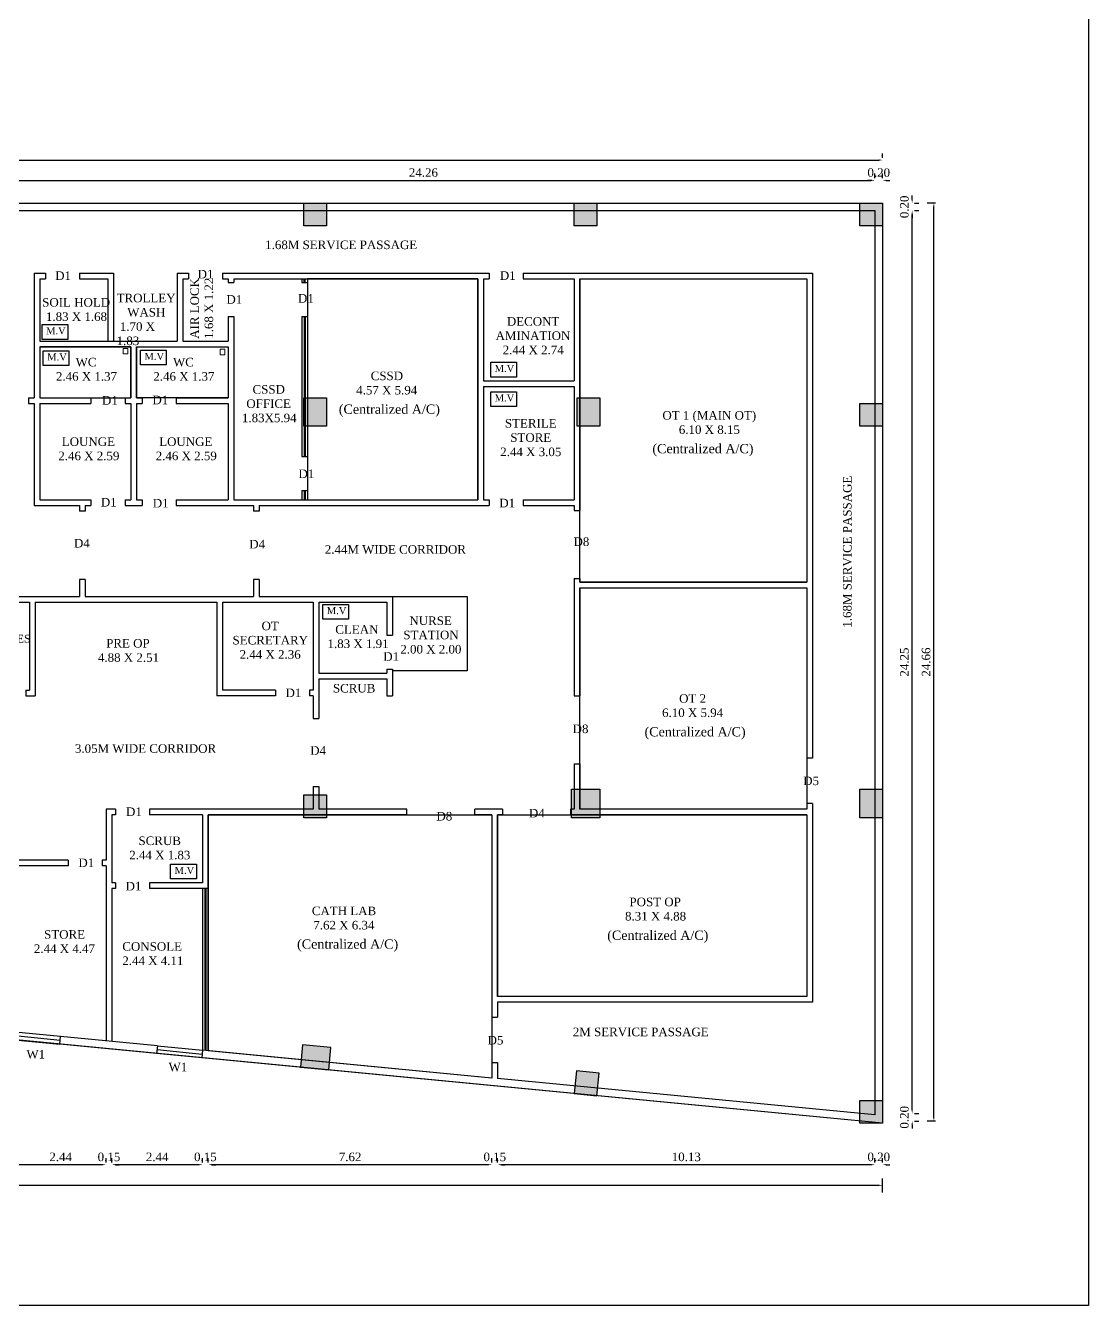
# Model space of a CAD drawing. Header units: metres. Extents: x 2754 to 3501, y 1112 to 1514.
# Drawn here: x 3268.79 to 3297.33, y 1377.15 to 1411.53 of the extents above; entities that cross this region are included whole.
import ezdxf
from ezdxf.enums import TextEntityAlignment as Align

# ---------------------------------------------------------------- set-up
doc = ezdxf.new("R2010")
doc.units = ezdxf.units.M
doc.linetypes.add('ACAD_ISO10W100', pattern=[18, 12, -3, 0, -3])
doc.linetypes.add('Demolished', pattern=[4.8, 3.2, -1.6])
for name, color, linetype in [('A-WALL', 2, 'Continuous'), ('AR -DOOR', 2, 'Continuous'), ('AR-COLHATCH', 2, 'Continuous'), ('AR-COLUMN', 2, 'Continuous'), ('AR-ELEVATION', 2, 'Continuous'), ('AR-GRID', 2, 'ACAD_ISO10W100'), ('AR-THIN', 8, 'Continuous'), ('AR-WALL', 7, 'Continuous'), ('BLK_1_FLR_3_AC_ROOM_5', 3, 'Continuous'), ('BLK_1_FLR_3_AC_ROOM_6', 3, 'Continuous'), ('BLK_1_FLR_3_AC_ROOM_7', 3, 'Continuous'), ('BLK_1_FLR_3_AC_ROOM_8', 3, 'Continuous'), ('BLK_1_FLR_3_AC_ROOM_9', 3, 'Continuous'), ('BLK_1_FLR_3_BLT_UP_AREA', 12, 'Continuous'), ('BLK_1_FLR_3_WATER_CLOSET', 223, 'Continuous')]:
    doc.layers.add(name, color=color, linetype=linetype)
doc.layers.add('BLK_1_FLR_3_WASH', color=55, linetype='Continuous', lineweight=5)
doc.styles.add('ANAND', font='times.ttf')
doc.dimstyles.new('V1', dxfattribs={"dimtxt": 0.23, "dimasz": 0.1, "dimexe": 0.18, "dimexo": 0.0625, "dimgap": 0.09, "dimtad": 1, "dimzin": 0, "dimdsep": 46, "dimtxsty": 'ANAND', "dimcen": 0.09, "dimadec": 0, "dimazin": 0, "dimtfac": 1, "dimtix": 1, "dimtofl": 0, "dimtmove": 2, "dimatfit": 0, "dimfxl": 0, "dimtolj": 1, "dimtzin": 0, "dimarcsym": 0})

# ---------------------------------------------------------------- blocks, each defined once
blk = doc.blocks.new('cOLUMN')
at = {"layer": 'AR-COLHATCH'}
h = blk.add_hatch(color=256, dxfattribs=at)
h.dxf.hatch_style = 1
h.paths.add_polyline_path([(24, 24), (0, 24), (0, 0), (24, 0)])
at = {"layer": 'AR-COLUMN'}
blk.add_lwpolyline([(0, 24), (24, 24), (24, 0), (0, 0)], close=True, dxfattribs=at)
blk = doc.blocks.new('Ground Floor')
at = {"layer": 'AR-COLHATCH'}
h = blk.add_hatch(color=256, dxfattribs=at)
h.dxf.hatch_style = 1
h.paths.add_polyline_path([(2232, 675.5), (2256, 675.5), (2256, 699.5), (2232, 699.5)])
h = blk.add_hatch(color=256, dxfattribs=at)
h.dxf.hatch_style = 1
h.paths.add_polyline_path([(2518, 675.5), (2542, 675.5), (2542, 699.5), (2518, 699.5)])
h = blk.add_hatch(color=256, dxfattribs=at)
h.dxf.hatch_style = 1
h.paths.add_polyline_path([(2256, 493.5), (2232, 493.5), (2232, 463.5), (2256, 463.5)])
h = blk.add_hatch(color=256, dxfattribs=at)
h.dxf.hatch_style = 1
h.paths.add_polyline_path([(2545, 493.5), (2521, 493.5), (2521, 463.5), (2545, 463.5)])
h = blk.add_hatch(color=256, dxfattribs=at)
h.dxf.hatch_style = 1
h.paths.add_polyline_path([(2545, 79.5), (2515, 79.5), (2515, 49.5), (2545, 49.5)])
h = blk.add_hatch(color=256, dxfattribs=at)
h.dxf.hatch_style = 1
h.paths.add_polyline_path([(2844, 79.5), (2820, 79.5), (2820, 49.5), (2844, 49.5)])
h = blk.add_hatch(color=256, dxfattribs=at)
h.dxf.hatch_style = 1
h.paths.add_polyline_path([(2228.5, -214.5), (2230.8, -190.6), (2260.7, -193.4), (2258.4, -217.3)])
at = {"layer": 'AR-COLUMN'}
for points in [[(2232, 699.5), (2256, 699.5), (2256, 675.5), (2232, 675.5)], [(2518, 699.5), (2542, 699.5), (2542, 675.5), (2518, 675.5)], [(2232, 493.5), (2256, 493.5), (2256, 463.5), (2232, 463.5)], [(2521, 493.5), (2545, 493.5), (2545, 463.5), (2521, 463.5)], [(2515, 79.5), (2545, 79.5), (2545, 49.5), (2515, 49.5)], [(2820, 79.5), (2844, 79.5), (2844, 49.5), (2820, 49.5)], [(2230.8, -190.6), (2228.5, -214.5), (2258.4, -217.3), (2260.7, -193.4)]]:
    blk.add_lwpolyline(points, close=True, dxfattribs=at)
for p in [(2820, 675.5), (2820, 463.5), (2232, 49.5), (2820, -273.7)]:
    blk.add_blockref('cOLUMN', p, dxfattribs=at)
at = {"layer": 'AR-COLUMN', "xscale": -0.9999999999999988, "rotation": 354.5029759409958}
blk.add_blockref('cOLUMN', (2541.9, -244.6), dxfattribs=at)
blk = doc.blocks.new('*D180')
at = {"color": 0, "lineweight": -2}
for p, q in [((3267.345, 1407.431), (3267.345, 1407.548)), ((3291.602, 1407.431), (3291.602, 1407.548)), ((3267.445, 1407.368), (3291.502, 1407.368))]:
    blk.add_line(p, q, dxfattribs=at)
at = {"color": 0}
for points in [[(3267.445, 1407.385), (3267.445, 1407.352), (3267.345, 1407.368)], [(3291.502, 1407.385), (3291.502, 1407.352), (3291.602, 1407.368)]]:
    blk.add_solid(points, dxfattribs=at)
at = {"layer": 'Defpoints', "color": 0}
for p in [(3267.345, 1407.368), (3291.602, 1407.368), (3291.602, 1407.368)]:
    blk.add_point(p, dxfattribs=at)
at = {"color": 0, "insert": (3279.473, 1407.576), "char_height": 0.23, "attachment_point": 5, "style": 'ANAND'}
blk.add_mtext('\\A1;24.26', dxfattribs=at)
blk = doc.blocks.new('*D181')
at = {"color": 0, "lineweight": -2}
for p, q in [((3291.602, 1407.431), (3291.602, 1407.548)), ((3291.805, 1407.431), (3291.805, 1407.548)), ((3291.502, 1407.368), (3291.402, 1407.368)), ((3291.905, 1407.368), (3292.005, 1407.368))]:
    blk.add_line(p, q, dxfattribs=at)
at = {"color": 0}
for points in [[(3291.502, 1407.385), (3291.502, 1407.352), (3291.602, 1407.368)], [(3291.905, 1407.385), (3291.905, 1407.352), (3291.805, 1407.368)]]:
    blk.add_solid(points, dxfattribs=at)
at = {"layer": 'Defpoints', "color": 0}
for p in [(3291.602, 1407.368), (3291.805, 1407.368), (3291.805, 1407.368)]:
    blk.add_point(p, dxfattribs=at)
at = {"color": 0, "insert": (3291.703, 1407.576), "char_height": 0.23, "attachment_point": 5, "style": 'ANAND'}
blk.add_mtext('\\A1;0.20', dxfattribs=at)
blk = doc.blocks.new('*D182')
at = {"color": 0, "lineweight": -2}
for p, q in [((3219.567, 1407.976), (3219.567, 1408.093)), ((3219.667, 1407.913), (3291.705, 1407.913)), ((3291.805, 1407.976), (3291.805, 1408.093))]:
    blk.add_line(p, q, dxfattribs=at)
at = {"color": 0}
for points in [[(3219.667, 1407.93), (3219.667, 1407.896), (3219.567, 1407.913)], [(3291.705, 1407.93), (3291.705, 1407.896), (3291.805, 1407.913)]]:
    blk.add_solid(points, dxfattribs=at)
at = {"layer": 'Defpoints', "color": 0}
for p in [(3219.567, 1407.913), (3291.805, 1407.913), (3291.805, 1407.913)]:
    blk.add_point(p, dxfattribs=at)
at = {"color": 0, "insert": (3255.686, 1408.12), "char_height": 0.23, "attachment_point": 5, "style": 'ANAND'}
blk.add_mtext('\\A1;72.24', dxfattribs=at)
blk = doc.blocks.new('*D117')
at = {"color": 0, "lineweight": -2}
for p, q in [((3292.6, 1382.402), (3292.6, 1382.502)), ((3292.662, 1382.302), (3292.78, 1382.302)), ((3292.662, 1382.098), (3292.78, 1382.098)), ((3292.6, 1381.998), (3292.6, 1381.898))]:
    blk.add_line(p, q, dxfattribs=at)
at = {"color": 0}
for points in [[(3292.583, 1382.402), (3292.617, 1382.402), (3292.6, 1382.302)], [(3292.583, 1381.998), (3292.617, 1381.998), (3292.6, 1382.098)]]:
    blk.add_solid(points, dxfattribs=at)
at = {"layer": 'Defpoints', "color": 0}
for p in [(3292.6, 1382.302), (3292.6, 1382.302), (3292.6, 1382.098)]:
    blk.add_point(p, dxfattribs=at)
at = {"color": 0, "insert": (3292.393, 1382.2), "char_height": 0.23, "attachment_point": 5, "rotation": 90, "style": 'ANAND'}
blk.add_mtext('\\A1;0.20', dxfattribs=at)
blk = doc.blocks.new('*D118')
at = {"color": 0, "lineweight": -2}
for p, q in [((3292.6, 1382.402), (3292.6, 1406.455)), ((3292.662, 1406.555), (3292.78, 1406.555)), ((3292.662, 1382.302), (3292.78, 1382.302))]:
    blk.add_line(p, q, dxfattribs=at)
at = {"color": 0}
for points in [[(3292.583, 1406.455), (3292.617, 1406.455), (3292.6, 1406.555)], [(3292.583, 1382.402), (3292.617, 1382.402), (3292.6, 1382.302)]]:
    blk.add_solid(points, dxfattribs=at)
at = {"layer": 'Defpoints', "color": 0}
for p in [(3292.6, 1406.555), (3292.6, 1406.555), (3292.6, 1382.302)]:
    blk.add_point(p, dxfattribs=at)
at = {"color": 0, "insert": (3292.393, 1394.428), "char_height": 0.23, "attachment_point": 5, "rotation": 90, "style": 'ANAND'}
blk.add_mtext('\\A1;24.25', dxfattribs=at)
blk = doc.blocks.new('*D119')
at = {"color": 0, "lineweight": -2}
for p, q in [((3292.6, 1406.858), (3292.6, 1406.958)), ((3292.662, 1406.758), (3292.78, 1406.758)), ((3292.6, 1406.455), (3292.6, 1406.355)), ((3292.662, 1406.555), (3292.78, 1406.555))]:
    blk.add_line(p, q, dxfattribs=at)
at = {"color": 0}
for points in [[(3292.583, 1406.858), (3292.617, 1406.858), (3292.6, 1406.758)], [(3292.583, 1406.455), (3292.617, 1406.455), (3292.6, 1406.555)]]:
    blk.add_solid(points, dxfattribs=at)
at = {"layer": 'Defpoints', "color": 0}
for p in [(3292.6, 1406.758), (3292.6, 1406.758), (3292.6, 1406.555)]:
    blk.add_point(p, dxfattribs=at)
at = {"color": 0, "insert": (3292.393, 1406.656), "char_height": 0.23, "attachment_point": 5, "rotation": 90, "style": 'ANAND'}
blk.add_mtext('\\A1;0.20', dxfattribs=at)
blk = doc.blocks.new('*D120')
at = {"color": 0, "lineweight": -2}
for p, q in [((3293.23, 1406.758), (3293.003, 1406.758)), ((3293.183, 1382.198), (3293.183, 1406.658)), ((3293.23, 1382.098), (3293.003, 1382.098))]:
    blk.add_line(p, q, dxfattribs=at)
at = {"color": 0}
for points in [[(3293.166, 1406.658), (3293.2, 1406.658), (3293.183, 1406.758)], [(3293.166, 1382.198), (3293.2, 1382.198), (3293.183, 1382.098)]]:
    blk.add_solid(points, dxfattribs=at)
at = {"layer": 'Defpoints', "color": 0}
for p in [(3293.183, 1406.758), (3293.292, 1406.758), (3293.292, 1382.098)]:
    blk.add_point(p, dxfattribs=at)
at = {"color": 0, "insert": (3292.976, 1394.428), "char_height": 0.23, "attachment_point": 5, "rotation": 90, "style": 'ANAND'}
blk.add_mtext('\\A1;24.66', dxfattribs=at)
blk = doc.blocks.new('*D121')
at = {"color": 0, "lineweight": -2}
for p, q in [((3291.602, 1380.989), (3291.602, 1381.106)), ((3291.805, 1380.989), (3291.805, 1381.106)), ((3291.502, 1380.926), (3291.402, 1380.926)), ((3291.905, 1380.926), (3292.005, 1380.926))]:
    blk.add_line(p, q, dxfattribs=at)
at = {"color": 0}
for points in [[(3291.502, 1380.943), (3291.502, 1380.91), (3291.602, 1380.926)], [(3291.905, 1380.943), (3291.905, 1380.91), (3291.805, 1380.926)]]:
    blk.add_solid(points, dxfattribs=at)
at = {"layer": 'Defpoints', "color": 0}
for p in [(3291.602, 1380.926), (3291.602, 1380.926), (3291.805, 1380.926)]:
    blk.add_point(p, dxfattribs=at)
at = {"color": 0, "insert": (3291.703, 1381.134), "char_height": 0.23, "attachment_point": 5, "style": 'ANAND'}
blk.add_mtext('\\A1;0.20', dxfattribs=at)
blk = doc.blocks.new('*D122')
at = {"color": 0, "lineweight": -2}
for p, q in [((3281.467, 1380.989), (3281.467, 1381.106)), ((3291.602, 1380.989), (3291.602, 1381.106)), ((3291.502, 1380.926), (3281.567, 1380.926))]:
    blk.add_line(p, q, dxfattribs=at)
at = {"color": 0}
for points in [[(3281.567, 1380.943), (3281.567, 1380.91), (3281.467, 1380.926)], [(3291.502, 1380.943), (3291.502, 1380.91), (3291.602, 1380.926)]]:
    blk.add_solid(points, dxfattribs=at)
at = {"layer": 'Defpoints', "color": 0}
for p in [(3281.467, 1380.926), (3281.467, 1380.926), (3291.602, 1380.926)]:
    blk.add_point(p, dxfattribs=at)
at = {"color": 0, "insert": (3286.534, 1381.134), "char_height": 0.23, "attachment_point": 5, "style": 'ANAND'}
blk.add_mtext('\\A1;10.13', dxfattribs=at)
blk = doc.blocks.new('*D123')
at = {"color": 0, "lineweight": -2}
for p, q in [((3281.315, 1380.989), (3281.315, 1381.106)), ((3281.467, 1380.989), (3281.467, 1381.106)), ((3281.215, 1380.926), (3281.115, 1380.926)), ((3281.567, 1380.926), (3281.667, 1380.926))]:
    blk.add_line(p, q, dxfattribs=at)
at = {"color": 0}
for points in [[(3281.215, 1380.943), (3281.215, 1380.91), (3281.315, 1380.926)], [(3281.567, 1380.943), (3281.567, 1380.91), (3281.467, 1380.926)]]:
    blk.add_solid(points, dxfattribs=at)
at = {"layer": 'Defpoints', "color": 0}
for p in [(3281.315, 1380.926), (3281.315, 1380.926), (3281.467, 1380.926)]:
    blk.add_point(p, dxfattribs=at)
at = {"color": 0, "insert": (3281.391, 1381.134), "char_height": 0.23, "attachment_point": 5, "style": 'ANAND'}
blk.add_mtext('\\A1;0.15', dxfattribs=at)
blk = doc.blocks.new('*D124')
at = {"color": 0, "lineweight": -2}
for p, q in [((3273.695, 1380.989), (3273.695, 1381.106)), ((3281.315, 1380.989), (3281.315, 1381.106)), ((3281.215, 1380.926), (3273.795, 1380.926))]:
    blk.add_line(p, q, dxfattribs=at)
at = {"color": 0}
for points in [[(3273.795, 1380.943), (3273.795, 1380.91), (3273.695, 1380.926)], [(3281.215, 1380.943), (3281.215, 1380.91), (3281.315, 1380.926)]]:
    blk.add_solid(points, dxfattribs=at)
at = {"layer": 'Defpoints', "color": 0}
for p in [(3273.695, 1380.926), (3273.695, 1380.926), (3281.315, 1380.926)]:
    blk.add_point(p, dxfattribs=at)
at = {"color": 0, "insert": (3277.505, 1381.134), "char_height": 0.23, "attachment_point": 5, "style": 'ANAND'}
blk.add_mtext('\\A1;7.62', dxfattribs=at)
blk = doc.blocks.new('*D125')
at = {"color": 0, "lineweight": -2}
for p, q in [((3273.542, 1380.989), (3273.542, 1381.106)), ((3273.695, 1380.989), (3273.695, 1381.106)), ((3273.442, 1380.926), (3273.342, 1380.926)), ((3273.795, 1380.926), (3273.895, 1380.926))]:
    blk.add_line(p, q, dxfattribs=at)
at = {"color": 0}
for points in [[(3273.442, 1380.943), (3273.442, 1380.91), (3273.542, 1380.926)], [(3273.795, 1380.943), (3273.795, 1380.91), (3273.695, 1380.926)]]:
    blk.add_solid(points, dxfattribs=at)
at = {"layer": 'Defpoints', "color": 0}
for p in [(3273.542, 1380.926), (3273.542, 1380.926), (3273.695, 1380.926)]:
    blk.add_point(p, dxfattribs=at)
at = {"color": 0, "insert": (3273.618, 1381.134), "char_height": 0.23, "attachment_point": 5, "style": 'ANAND'}
blk.add_mtext('\\A1;0.15', dxfattribs=at)
blk = doc.blocks.new('*D126')
at = {"color": 0, "lineweight": -2}
for p, q in [((3271.104, 1380.989), (3271.104, 1381.106)), ((3273.542, 1380.989), (3273.542, 1381.106)), ((3273.442, 1380.926), (3271.204, 1380.926))]:
    blk.add_line(p, q, dxfattribs=at)
at = {"color": 0}
for points in [[(3271.204, 1380.943), (3271.204, 1380.91), (3271.104, 1380.926)], [(3273.442, 1380.943), (3273.442, 1380.91), (3273.542, 1380.926)]]:
    blk.add_solid(points, dxfattribs=at)
at = {"layer": 'Defpoints', "color": 0}
for p in [(3271.104, 1380.926), (3271.104, 1380.926), (3273.542, 1380.926)]:
    blk.add_point(p, dxfattribs=at)
at = {"color": 0, "insert": (3272.323, 1381.134), "char_height": 0.23, "attachment_point": 5, "style": 'ANAND'}
blk.add_mtext('\\A1;2.44', dxfattribs=at)
blk = doc.blocks.new('*D127')
at = {"color": 0, "lineweight": -2}
for p, q in [((3270.951, 1380.989), (3270.951, 1381.106)), ((3271.104, 1380.989), (3271.104, 1381.106)), ((3270.851, 1380.926), (3270.751, 1380.926)), ((3271.204, 1380.926), (3271.304, 1380.926))]:
    blk.add_line(p, q, dxfattribs=at)
at = {"color": 0}
for points in [[(3270.851, 1380.943), (3270.851, 1380.91), (3270.951, 1380.926)], [(3271.204, 1380.943), (3271.204, 1380.91), (3271.104, 1380.926)]]:
    blk.add_solid(points, dxfattribs=at)
at = {"layer": 'Defpoints', "color": 0}
for p in [(3270.951, 1380.926), (3270.951, 1380.926), (3271.104, 1380.926)]:
    blk.add_point(p, dxfattribs=at)
at = {"color": 0, "insert": (3271.028, 1381.134), "char_height": 0.23, "attachment_point": 5, "style": 'ANAND'}
blk.add_mtext('\\A1;0.15', dxfattribs=at)
blk = doc.blocks.new('*D128')
at = {"color": 0, "lineweight": -2}
for p, q in [((3268.513, 1380.989), (3268.513, 1381.106)), ((3270.951, 1380.989), (3270.951, 1381.106)), ((3270.851, 1380.926), (3268.613, 1380.926))]:
    blk.add_line(p, q, dxfattribs=at)
at = {"color": 0}
for points in [[(3268.613, 1380.943), (3268.613, 1380.91), (3268.513, 1380.926)], [(3270.851, 1380.943), (3270.851, 1380.91), (3270.951, 1380.926)]]:
    blk.add_solid(points, dxfattribs=at)
at = {"layer": 'Defpoints', "color": 0}
for p in [(3268.513, 1380.926), (3268.513, 1380.926), (3270.951, 1380.926)]:
    blk.add_point(p, dxfattribs=at)
at = {"color": 0, "insert": (3269.732, 1381.134), "char_height": 0.23, "attachment_point": 5, "style": 'ANAND'}
blk.add_mtext('\\A1;2.44', dxfattribs=at)
blk = doc.blocks.new('*D166')
at = {"color": 0, "lineweight": -2}
for p, q in [((3219.567, 1380.182), (3219.567, 1380.553)), ((3219.667, 1380.373), (3291.705, 1380.373)), ((3291.805, 1380.182), (3291.805, 1380.553))]:
    blk.add_line(p, q, dxfattribs=at)
at = {"color": 0}
for points in [[(3219.667, 1380.39), (3219.667, 1380.357), (3219.567, 1380.373)], [(3291.705, 1380.39), (3291.705, 1380.357), (3291.805, 1380.373)]]:
    blk.add_solid(points, dxfattribs=at)
at = {"layer": 'Defpoints', "color": 0}
for p in [(3291.805, 1380.373), (3219.567, 1380.119), (3291.805, 1380.119)]:
    blk.add_point(p, dxfattribs=at)
at = {"color": 0, "insert": (3255.686, 1380.581), "char_height": 0.23, "attachment_point": 5, "style": 'ANAND'}
blk.add_mtext('\\A1;72.24', dxfattribs=at)

msp = doc.modelspace()

# ---------------------------------------------------------------- linework, layer by layer
at = {"color": 7}
for p, q in [((3278.64755, 1396.19146, 0), (3280.64755, 1396.19146, 0)), ((3280.64755, 1396.19146, 0), (3280.64755, 1394.19146, 0)), ((3280.64755, 1394.19146, 0), (3278.64755, 1394.19146, 0))]:
    msp.add_line(p, q, dxfattribs=at)
at = {"color": 7, "elevation": 0}
msp.add_lwpolyline([(3213.89741, 1445.90328), (3297.33367, 1445.90328), (3297.33367, 1377.14689), (3213.89741, 1377.14689)], close=True, dxfattribs=at)
at = {"color": 7, "linetype": 'Demolished', "elevation": 0}
for points in [[(3269.23258, 1403.49208), (3269.92318, 1403.49208), (3269.92318, 1403.09694), (3269.23258, 1403.09694)], [(3269.26347, 1402.78796), (3269.95407, 1402.78796), (3269.95407, 1402.39282), (3269.26347, 1402.39282)], [(3271.87681, 1402.80531), (3272.56741, 1402.80531), (3272.56741, 1402.41017), (3271.87681, 1402.41017)], [(3281.28097, 1402.48079), (3281.97157, 1402.48079), (3281.97157, 1402.08565), (3281.28097, 1402.08565)], [(3281.28097, 1401.6892), (3281.97157, 1401.6892), (3281.97157, 1401.29406), (3281.28097, 1401.29406)], [(3276.77307, 1395.97408), (3277.46367, 1395.97408), (3277.46367, 1395.57894), (3276.77307, 1395.57894)], [(3272.68487, 1388.99712), (3273.37547, 1388.99712), (3273.37547, 1388.60198), (3272.68487, 1388.60198)]]:
    msp.add_lwpolyline(points, close=True, dxfattribs=at)
at = {"layer": 'A-WALL'}
for p, q in [((3270.39255, 1398.47746, 0), (3270.24015, 1398.47746, 0)), ((3275.06615, 1398.47746, 0), (3274.91375, 1398.47746, 0)), ((3270.39255, 1396.64866, 0), (3270.24015, 1396.64866, 0)), ((3270.39255, 1396.64866, 0), (3270.24015, 1396.64866, 0)), ((3275.06615, 1396.64866, 0), (3274.91375, 1396.64866, 0)), ((3275.06615, 1396.64866, 0), (3274.91375, 1396.64866, 0))]:
    msp.add_line(p, q, dxfattribs=at)
at = {"layer": 'AR -DOOR'}
for p, q in [((3276.27265, 1404.62426, 0), (3276.27265, 1404.72586, 0)), ((3276.29805, 1404.62426, 0), (3276.29805, 1404.72586, 0)), ((3276.27265, 1403.70986, 0), (3276.27265, 1399.95066, 0)), ((3276.29805, 1403.70986, 0), (3276.29805, 1399.95066, 0)), ((3276.27265, 1399.03626, 0), (3276.27265, 1398.78226, 0)), ((3276.29805, 1399.03626, 0), (3276.29805, 1398.78226, 0)), ((3273.60565, 1388.34286, 0), (3273.60565, 1383.99482, 0)), ((3273.63105, 1388.34286, 0), (3273.63105, 1383.99238, 0)), ((3269.71681, 1384.267, 0), (3268.50322, 1384.38379, 0)), ((3272.31882, 1384.01659, 0), (3273.53242, 1383.8998, 0))]:
    msp.add_line(p, q, dxfattribs=at)
at = {"layer": 'AR-ELEVATION'}
for p, q in [((3276.20915, 1404.72586, 0), (3276.20915, 1404.62426, 0)), ((3276.36155, 1404.72586, 0), (3276.36155, 1404.62426, 0)), ((3276.20915, 1404.62426, 0), (3276.36155, 1404.62426, 0)), ((3276.20915, 1403.70986, 0), (3276.20915, 1399.95066, 0)), ((3276.20915, 1403.70986, 0), (3276.36155, 1403.70986, 0)), ((3276.36155, 1403.70986, 0), (3276.36155, 1399.95066, 0)), ((3276.20915, 1399.95066, 0), (3276.36155, 1399.95066, 0)), ((3276.20915, 1399.03626, 0), (3276.36155, 1399.03626, 0)), ((3276.20915, 1399.03626, 0), (3276.20915, 1398.78226, 0)), ((3276.36155, 1399.03626, 0), (3276.36155, 1398.78226, 0)), ((3273.54215, 1388.34286, 0), (3273.54215, 1384.00093, 0)), ((3273.69455, 1388.34286, 0), (3273.69455, 1383.98626, 0))]:
    msp.add_line(p, q, dxfattribs=at)
at = {"layer": 'AR-THIN'}
for p, q in [((3269.72654, 1384.36813, 0), (3268.51295, 1384.48492, 0)), ((3268.49348, 1384.28266, 0), (3269.70708, 1384.16587, 0)), ((3272.32856, 1384.11772, 0), (3273.54215, 1384.00093, 0)), ((3273.52268, 1383.79867, 0), (3272.30909, 1383.91546, 0))]:
    msp.add_line(p, q, dxfattribs=at)
at = {"layer": 'AR-WALL'}
for p, q in [((3233.38475, 1406.75786, 0), (3291.80475, 1406.75786, 0)), ((3291.80475, 1406.75786, 0), (3291.80475, 1382.03926, 0)), ((3267.34455, 1406.55466, 0), (3291.60155, 1406.55466, 0)), ((3291.60155, 1406.55466, 0), (3291.60155, 1382.26295, 0)), ((3269.02095, 1404.87826, 0), (3269.32575, 1404.87826, 0)), ((3269.02095, 1404.87826, 0), (3269.02095, 1401.52546, 0)), ((3269.17335, 1404.72586, 0), (3269.32575, 1404.72586, 0)), ((3269.17335, 1404.72586, 0), (3269.17335, 1403.04946, 0)), ((3269.32575, 1404.87826, 0), (3269.32575, 1404.72586, 0)), ((3270.24015, 1404.87826, 0), (3271.15455, 1404.87826, 0)), ((3270.24015, 1404.87826, 0), (3270.24015, 1404.72586, 0)), ((3270.24015, 1404.72586, 0), (3271.00215, 1404.72586, 0)), ((3271.00215, 1404.72586, 0), (3271.00215, 1403.04946, 0)), ((3271.15455, 1404.87826, 0), (3271.15455, 1403.04946, 0)), ((3272.85635, 1404.87826, 0), (3273.16115, 1404.87826, 0)), ((3272.85635, 1404.87826, 0), (3272.85635, 1403.04946, 0)), ((3273.00875, 1404.72586, 0), (3273.16115, 1404.72586, 0)), ((3273.00875, 1404.72586, 0), (3273.00875, 1403.04946, 0)), ((3273.16115, 1404.87826, 0), (3273.16115, 1404.72586, 0)), ((3274.07555, 1404.87826, 0), (3281.23835, 1404.87826, 0)), ((3274.07555, 1404.87826, 0), (3274.07555, 1404.72586, 0)), ((3274.07555, 1404.72586, 0), (3274.22795, 1404.72586, 0)), ((3274.22795, 1404.72586, 0), (3274.22795, 1404.62426, 0)), ((3274.22795, 1404.72586, 0), (3274.22795, 1404.62426, 0)), ((3274.38035, 1404.72586, 0), (3280.93355, 1404.72586, 0)), ((3274.38035, 1404.72586, 0), (3274.38035, 1404.62426, 0)), ((3274.38035, 1404.72586, 0), (3274.38035, 1404.62426, 0)), ((3280.93355, 1404.72586, 0), (3280.93355, 1398.78226, 0)), ((3281.08595, 1404.72586, 0), (3281.23835, 1404.72586, 0)), ((3281.08595, 1404.72586, 0), (3281.08595, 1401.98266, 0)), ((3281.23835, 1404.87826, 0), (3281.23835, 1404.72586, 0)), ((3282.15275, 1404.87826, 0), (3289.92515, 1404.87826, 0)), ((3282.15275, 1404.87826, 0), (3282.15275, 1404.72586, 0)), ((3282.15275, 1404.72586, 0), (3283.52435, 1404.72586, 0)), ((3283.52435, 1404.72586, 0), (3283.52435, 1401.98266, 0)), ((3283.67675, 1404.72586, 0), (3289.77275, 1404.72586, 0)), ((3283.67675, 1404.72586, 0), (3283.67675, 1398.50286, 0)), ((3289.77275, 1404.72586, 0), (3289.77275, 1396.57246, 0)), ((3289.77275, 1404.72586, 0), (3289.77275, 1396.57246, 0)), ((3289.92515, 1404.87826, 0), (3289.92515, 1396.57246, 0)), ((3289.92515, 1404.87826, 0), (3289.92515, 1391.84806, 0)), ((3274.22795, 1404.62426, 0), (3274.38035, 1404.62426, 0)), ((3274.22795, 1404.62426, 0), (3274.38035, 1404.62426, 0)), ((3274.22795, 1403.70986, 0), (3274.38035, 1403.70986, 0)), ((3274.22795, 1403.70986, 0), (3274.22795, 1403.04946, 0)), ((3274.38035, 1403.70986, 0), (3274.38035, 1398.78226, 0)), ((3269.17335, 1403.04946, 0), (3272.85635, 1403.04946, 0)), ((3273.00875, 1403.04946, 0), (3274.22795, 1403.04946, 0)), ((3269.17335, 1402.89706, 0), (3271.61175, 1402.89706, 0)), ((3269.17335, 1402.89706, 0), (3269.17335, 1401.52546, 0)), ((3271.61175, 1402.89706, 0), (3271.61175, 1401.52546, 0)), ((3271.76415, 1402.89706, 0), (3274.22795, 1402.89706, 0)), ((3271.76415, 1402.89706, 0), (3271.76415, 1401.52546, 0)), ((3274.22795, 1402.89706, 0), (3274.22795, 1401.52546, 0)), ((3281.08595, 1401.98266, 0), (3283.52435, 1401.98266, 0)), ((3281.08595, 1401.83026, 0), (3283.52435, 1401.83026, 0)), ((3281.08595, 1401.83026, 0), (3281.08595, 1398.78226, 0)), ((3283.52435, 1401.83026, 0), (3283.52435, 1398.78226, 0)), ((3268.86855, 1401.52546, 0), (3269.02095, 1401.52546, 0)), ((3268.86855, 1401.52546, 0), (3268.86855, 1401.37306, 0)), ((3268.86855, 1401.37306, 0), (3269.02095, 1401.37306, 0)), ((3269.02095, 1401.37306, 0), (3269.02095, 1398.62986, 0)), ((3269.17335, 1401.52546, 0), (3270.54495, 1401.52546, 0)), ((3269.17335, 1401.37306, 0), (3270.54495, 1401.37306, 0)), ((3269.17335, 1401.37306, 0), (3269.17335, 1398.78226, 0)), ((3270.54495, 1401.52546, 0), (3270.54495, 1401.37306, 0)), ((3271.45935, 1401.52546, 0), (3271.61175, 1401.52546, 0)), ((3271.45935, 1401.52546, 0), (3271.45935, 1401.37306, 0)), ((3271.45935, 1401.37306, 0), (3271.61175, 1401.37306, 0)), ((3271.61175, 1401.37306, 0), (3271.61175, 1398.78226, 0)), ((3271.76415, 1401.52546, 0), (3271.91655, 1401.52546, 0)), ((3271.76415, 1401.37306, 0), (3271.91655, 1401.37306, 0)), ((3271.76415, 1401.37306, 0), (3271.76415, 1398.78226, 0)), ((3271.91655, 1401.52546, 0), (3271.91655, 1401.37306, 0)), ((3272.83095, 1401.52546, 0), (3274.22795, 1401.52546, 0)), ((3272.83095, 1401.52546, 0), (3272.83095, 1401.37306, 0)), ((3272.83095, 1401.37306, 0), (3274.22795, 1401.37306, 0)), ((3274.22795, 1401.37306, 0), (3274.22795, 1398.78226, 0)), ((3269.02095, 1398.62986, 0), (3270.24015, 1398.62986, 0)), ((3269.17335, 1398.78226, 0), (3270.54495, 1398.78226, 0)), ((3270.24015, 1398.62986, 0), (3270.24015, 1398.47746, 0)), ((3270.39255, 1398.62986, 0), (3270.54495, 1398.62986, 0)), ((3270.39255, 1398.62986, 0), (3270.39255, 1398.47746, 0)), ((3270.54495, 1398.78226, 0), (3270.54495, 1398.62986, 0)), ((3271.45935, 1398.78226, 0), (3271.61175, 1398.78226, 0)), ((3271.45935, 1398.78226, 0), (3271.45935, 1398.62986, 0)), ((3271.45935, 1398.62986, 0), (3271.91655, 1398.62986, 0)), ((3271.76415, 1398.78226, 0), (3271.91655, 1398.78226, 0)), ((3271.91655, 1398.78226, 0), (3271.91655, 1398.62986, 0)), ((3272.83095, 1398.78226, 0), (3274.22795, 1398.78226, 0)), ((3272.83095, 1398.78226, 0), (3272.83095, 1398.62986, 0)), ((3272.83095, 1398.62986, 0), (3274.91375, 1398.62986, 0)), ((3274.38035, 1398.78226, 0), (3280.93355, 1398.78226, 0)), ((3274.91375, 1398.62986, 0), (3274.91375, 1398.47746, 0)), ((3275.06615, 1398.62986, 0), (3281.23835, 1398.62986, 0)), ((3275.06615, 1398.62986, 0), (3275.06615, 1398.47746, 0)), ((3281.08595, 1398.78226, 0), (3281.23835, 1398.78226, 0)), ((3281.23835, 1398.78226, 0), (3281.23835, 1398.62986, 0)), ((3282.15275, 1398.78226, 0), (3283.52435, 1398.78226, 0)), ((3282.15275, 1398.78226, 0), (3282.15275, 1398.62986, 0)), ((3282.15275, 1398.62986, 0), (3283.52435, 1398.62986, 0)), ((3283.52435, 1398.62986, 0), (3283.52435, 1398.50286, 0)), ((3283.52435, 1398.50286, 0), (3283.67675, 1398.50286, 0)), ((3270.24015, 1396.64866, 0), (3270.24015, 1396.19146, 0)), ((3270.24015, 1396.64866, 0), (3270.24015, 1396.19146, 0)), ((3270.39255, 1396.64866, 0), (3270.39255, 1396.19146, 0)), ((3270.39255, 1396.64866, 0), (3270.39255, 1396.19146, 0)), ((3274.91375, 1396.64866, 0), (3274.91375, 1396.19146, 0)), ((3274.91375, 1396.64866, 0), (3274.91375, 1396.19146, 0)), ((3275.06615, 1396.64866, 0), (3275.06615, 1396.19146, 0)), ((3275.06615, 1396.64866, 0), (3275.06615, 1396.19146, 0)), ((3283.52435, 1396.67406, 0), (3283.67675, 1396.67406, 0)), ((3283.52435, 1396.67406, 0), (3283.52435, 1393.52446, 0)), ((3283.67675, 1396.67406, 0), (3283.67675, 1396.57246, 0)), ((3283.67675, 1396.57246, 0), (3289.77275, 1396.57246, 0)), ((3267.34455, 1396.19146, 0), (3270.24015, 1396.19146, 0)), ((3270.39255, 1396.19146, 0), (3274.91375, 1396.19146, 0)), ((3270.39255, 1396.19146, 0), (3274.91375, 1396.19146, 0)), ((3275.06615, 1396.19146, 0), (3278.64755, 1396.19146, 0)), ((3275.06615, 1396.19146, 0), (3278.64755, 1396.19146, 0)), ((3278.64755, 1396.19146, 0), (3278.64755, 1395.15006, 0)), ((3278.64755, 1396.19146, 0), (3278.64755, 1395.15006, 0)), ((3283.67675, 1396.42006, 0), (3289.77275, 1396.42006, 0)), ((3283.67675, 1396.42006, 0), (3283.67675, 1393.52446, 0)), ((3289.77275, 1396.42006, 0), (3289.77275, 1391.84806, 0)), ((3266.45555, 1396.03906, 0), (3268.89395, 1396.03906, 0)), ((3266.45555, 1396.03906, 0), (3268.89395, 1396.03906, 0)), ((3268.89395, 1396.03906, 0), (3268.89395, 1393.67686, 0)), ((3268.89395, 1396.03906, 0), (3268.89395, 1393.67686, 0)), ((3269.04635, 1396.03906, 0), (3269.04635, 1393.67686, 0)), ((3269.04635, 1396.03906, 0), (3269.04635, 1393.52446, 0)), ((3269.04635, 1396.03906, 0), (3273.92315, 1396.03906, 0)), ((3273.92315, 1396.03906, 0), (3273.92315, 1393.52446, 0)), ((3273.92315, 1396.03906, 0), (3273.92315, 1393.52446, 0)), ((3274.07555, 1396.03906, 0), (3274.07555, 1393.67686, 0)), ((3274.07555, 1396.03906, 0), (3274.07555, 1393.67686, 0)), ((3274.07555, 1396.03906, 0), (3276.51395, 1396.03906, 0)), ((3276.51395, 1396.03906, 0), (3276.51395, 1393.67686, 0)), ((3276.66635, 1396.03906, 0), (3278.49515, 1396.03906, 0)), ((3276.66635, 1396.03906, 0), (3276.66635, 1394.13406, 0)), ((3276.66635, 1396.03906, 0), (3278.49515, 1396.03906, 0)), ((3276.66635, 1396.03906, 0), (3276.66635, 1394.13406, 0)), ((3278.49515, 1396.03906, 0), (3278.49515, 1395.15006, 0)), ((3278.49515, 1396.03906, 0), (3278.49515, 1395.15006, 0)), ((3278.49515, 1395.15006, 0), (3278.64755, 1395.15006, 0)), ((3278.49515, 1395.15006, 0), (3278.64755, 1395.15006, 0)), ((3276.66635, 1394.13406, 0), (3278.49515, 1394.13406, 0)), ((3276.66635, 1394.13406, 0), (3278.49515, 1394.13406, 0)), ((3278.49515, 1394.23566, 0), (3278.64755, 1394.23566, 0)), ((3278.49515, 1394.23566, 0), (3278.49515, 1394.13406, 0)), ((3278.49515, 1394.23566, 0), (3278.64755, 1394.23566, 0)), ((3278.49515, 1394.23566, 0), (3278.49515, 1394.13406, 0)), ((3278.64755, 1394.23566, 0), (3278.64755, 1393.52446, 0)), ((3278.64755, 1394.23566, 0), (3278.64755, 1393.52446, 0)), ((3276.66635, 1393.98166, 0), (3278.49515, 1393.98166, 0)), ((3276.66635, 1393.98166, 0), (3276.66635, 1392.91486, 0)), ((3276.66635, 1393.98166, 0), (3278.49515, 1393.98166, 0)), ((3276.66635, 1393.98166, 0), (3276.66635, 1392.91486, 0)), ((3278.49515, 1393.98166, 0), (3278.49515, 1393.52446, 0)), ((3278.49515, 1393.98166, 0), (3278.49515, 1393.52446, 0)), ((3268.79235, 1393.67686, 0), (3268.89395, 1393.67686, 0)), ((3268.79235, 1393.67686, 0), (3268.79235, 1393.52446, 0)), ((3268.79235, 1393.67686, 0), (3268.89395, 1393.67686, 0)), ((3268.79235, 1393.67686, 0), (3268.79235, 1393.52446, 0)), ((3268.79235, 1393.52446, 0), (3269.04635, 1393.52446, 0)), ((3275.49795, 1393.52446, 0), (3273.92315, 1393.52446, 0)), ((3275.49795, 1393.52446, 0), (3273.92315, 1393.52446, 0)), ((3275.49795, 1393.67686, 0), (3274.07555, 1393.67686, 0)), ((3275.49795, 1393.67686, 0), (3274.07555, 1393.67686, 0)), ((3275.49795, 1393.67686, 0), (3275.49795, 1393.52446, 0)), ((3275.49795, 1393.67686, 0), (3275.49795, 1393.52446, 0)), ((3276.51395, 1393.67686, 0), (3276.41235, 1393.67686, 0)), ((3276.41235, 1393.67686, 0), (3276.41235, 1393.52446, 0)), ((3276.51395, 1393.67686, 0), (3276.41235, 1393.67686, 0)), ((3276.41235, 1393.67686, 0), (3276.41235, 1393.52446, 0)), ((3276.51395, 1393.52446, 0), (3276.41235, 1393.52446, 0)), ((3276.51395, 1393.52446, 0), (3276.51395, 1392.91486, 0)), ((3278.49515, 1393.52446, 0), (3278.64755, 1393.52446, 0)), ((3278.49515, 1393.52446, 0), (3278.64755, 1393.52446, 0)), ((3283.52435, 1393.52446, 0), (3283.67675, 1393.52446, 0)), ((3276.51395, 1392.91486, 0), (3276.66635, 1392.91486, 0)), ((3276.51395, 1392.91486, 0), (3276.66635, 1392.91486, 0)), ((3283.52435, 1391.69566, 0), (3283.52435, 1390.47646, 0)), ((3283.52435, 1391.69566, 0), (3283.67675, 1391.69566, 0)), ((3283.67675, 1391.69566, 0), (3283.67675, 1390.47646, 0)), ((3289.92515, 1391.84806, 0), (3289.77275, 1391.84806, 0)), ((3276.51395, 1391.08606, 0), (3276.51395, 1390.47646, 0)), ((3276.51395, 1391.08606, 0), (3276.66635, 1391.08606, 0)), ((3276.66635, 1391.08606, 0), (3276.66635, 1390.47646, 0)), ((3289.92515, 1390.62886, 0), (3289.77275, 1390.62886, 0)), ((3289.77275, 1390.62886, 0), (3289.77275, 1390.47646, 0)), ((3289.92515, 1390.62886, 0), (3289.92515, 1385.29486, 0)), ((3270.95135, 1390.47646, 0), (3270.95135, 1389.10486, 0)), ((3271.20535, 1390.47646, 0), (3270.95135, 1390.47646, 0)), ((3271.10375, 1390.32406, 0), (3271.10375, 1388.49526, 0)), ((3271.20535, 1390.32406, 0), (3271.10375, 1390.32406, 0)), ((3271.20535, 1390.32406, 0), (3271.10375, 1390.32406, 0)), ((3271.20535, 1390.47646, 0), (3271.20535, 1390.32406, 0)), ((3271.20535, 1390.47646, 0), (3271.20535, 1390.32406, 0)), ((3272.11975, 1390.47646, 0), (3272.11975, 1390.32406, 0)), ((3276.51395, 1390.47646, 0), (3272.11975, 1390.47646, 0)), ((3273.54215, 1390.32406, 0), (3272.11975, 1390.32406, 0)), ((3273.54215, 1390.32406, 0), (3273.54215, 1388.49526, 0)), ((3273.69455, 1390.32406, 0), (3273.69455, 1388.34286, 0)), ((3279.02855, 1390.32406, 0), (3273.69455, 1390.32406, 0)), ((3279.02855, 1390.47646, 0), (3276.66635, 1390.47646, 0)), ((3279.02855, 1390.32406, 0), (3279.02855, 1390.47646, 0)), ((3281.59395, 1390.47646, 0), (3280.85735, 1390.47646, 0)), ((3280.85735, 1390.32406, 0), (3280.85735, 1390.47646, 0)), ((3281.31455, 1390.32406, 0), (3280.85735, 1390.32406, 0)), ((3281.31455, 1390.32406, 0), (3281.31455, 1384.88846, 0)), ((3281.46695, 1390.32406, 0), (3281.46695, 1385.44726, 0)), ((3281.59395, 1390.32406, 0), (3281.46695, 1390.32406, 0)), ((3281.59395, 1390.47646, 0), (3281.59395, 1390.32406, 0)), ((3283.42275, 1390.47646, 0), (3283.42275, 1390.32406, 0)), ((3283.52435, 1390.47646, 0), (3283.42275, 1390.47646, 0)), ((3289.77275, 1390.32406, 0), (3283.42275, 1390.32406, 0)), ((3289.77275, 1390.47646, 0), (3283.67675, 1390.47646, 0)), ((3289.77275, 1390.32406, 0), (3289.77275, 1385.44726, 0)), ((3269.93535, 1389.10486, 0), (3269.93535, 1388.95246, 0)), ((3269.93535, 1389.10486, 0), (3269.93535, 1388.95246, 0)), ((3270.84975, 1389.10486, 0), (3270.84975, 1388.95246, 0)), ((3270.84975, 1389.10486, 0), (3270.84975, 1388.95246, 0)), ((3270.95135, 1388.95246, 0), (3270.95135, 1384.25026, 0)), ((3271.20535, 1388.49526, 0), (3271.10375, 1388.49526, 0)), ((3271.10375, 1388.34286, 0), (3271.10375, 1384.23559, 0)), ((3271.20535, 1388.34286, 0), (3271.10375, 1388.34286, 0)), ((3271.20535, 1388.49526, 0), (3271.20535, 1388.34286, 0)), ((3273.54215, 1388.49526, 0), (3272.11975, 1388.49526, 0)), ((3272.11975, 1388.49526, 0), (3272.11975, 1388.34286, 0)), ((3273.69455, 1388.34286, 0), (3272.11975, 1388.34286, 0)), ((3289.77275, 1385.44726, 0), (3281.46695, 1385.44726, 0)), ((3281.46695, 1385.29486, 0), (3281.46695, 1384.88846, 0)), ((3289.92515, 1385.29486, 0), (3281.46695, 1385.29486, 0)), ((3281.31455, 1384.88846, 0), (3281.46695, 1384.88846, 0)), ((3272.30909, 1383.91546, 0), (3269.70708, 1384.16587, 0)), ((3272.32856, 1384.11772, 0), (3269.72654, 1384.36813, 0)), ((3291.80475, 1382.03926, 0), (3273.52268, 1383.79867, 0)), ((3281.31455, 1383.25294, 0), (3273.54215, 1384.00093, 0)), ((3281.31455, 1383.66926, 0), (3281.46695, 1383.66926, 0)), ((3281.31455, 1383.66926, 0), (3281.31455, 1383.25294, 0)), ((3281.46695, 1383.66926, 0), (3281.46695, 1383.23827, 0)), ((3291.60155, 1382.26295, 0), (3281.46695, 1383.23827, 0))]:
    msp.add_line(p, q, dxfattribs=at)
at = {"layer": 'AR-WALL', "ltscale": 7}
for p, q in [((3269.93535, 1389.10486, 0), (3268.51295, 1389.10486, 0)), ((3269.93535, 1388.95246, 0), (3268.51295, 1388.95246, 0)), ((3270.95135, 1389.10486, 0), (3270.84975, 1389.10486, 0)), ((3270.95135, 1388.95246, 0), (3270.84975, 1388.95246, 0)), ((3269.70708, 1384.16587, 0), (3269.72654, 1384.36813, 0)), ((3272.32856, 1384.11772, 0), (3272.30909, 1383.91546, 0)), ((3273.54215, 1384.00093, 0), (3273.52268, 1383.79867, 0))]:
    msp.add_line(p, q, dxfattribs=at)
at = {"layer": 'BLK_1_FLR_3_AC_ROOM_5', "color": 3, "elevation": 0}
msp.add_lwpolyline([(3273.69455, 1390.32406), (3281.31455, 1390.32406), (3281.31455, 1383.25294), (3273.69455, 1383.98626)], close=True, dxfattribs=at)
at = {"layer": 'BLK_1_FLR_3_AC_ROOM_6', "color": 3, "elevation": 0}
msp.add_lwpolyline([(3289.77275, 1390.32406), (3289.77275, 1385.44726), (3281.46695, 1385.44726), (3281.46695, 1390.32406)], close=True, dxfattribs=at)
at = {"layer": 'BLK_1_FLR_3_AC_ROOM_7', "color": 3, "elevation": 0}
msp.add_lwpolyline([(3283.67675, 1396.42006), (3289.77275, 1396.42006), (3289.77275, 1390.47646), (3283.67675, 1390.47646)], close=True, dxfattribs=at)
at = {"layer": 'BLK_1_FLR_3_AC_ROOM_8', "color": 3, "elevation": 0}
msp.add_lwpolyline([(3283.67675, 1404.72586), (3289.77275, 1404.72586), (3289.77275, 1396.57246), (3283.67675, 1396.57246)], close=True, dxfattribs=at)
at = {"layer": 'BLK_1_FLR_3_AC_ROOM_9', "color": 3, "elevation": 0}
msp.add_lwpolyline([(3276.36155, 1398.78226), (3280.93355, 1398.78226), (3280.93355, 1404.72586), (3276.36155, 1404.72586)], close=True, dxfattribs=at)
at = {"layer": 'BLK_1_FLR_3_BLT_UP_AREA', "color": 12, "elevation": 0}
msp.add_lwpolyline([(3219.56715, 1406.75786), (3291.80475, 1406.75786), (3291.80475, 1382.03926), (3219.56715, 1388.99116)], close=True, dxfattribs=at)
at = {"layer": 'BLK_1_FLR_3_WASH', "color": 60}
for points in [[(3271.41161, 1402.85392), (3271.41161, 1402.70392), (3271.5341, 1402.70392), (3271.5341, 1402.85392)], [(3274.01413, 1402.83497), (3274.01413, 1402.68497), (3274.13663, 1402.68497), (3274.13663, 1402.83497)]]:
    msp.add_lwpolyline(points, close=True, dxfattribs=at)
at = {"layer": 'BLK_1_FLR_3_WATER_CLOSET', "color": 2, "elevation": 0}
for points in [[(3269.17335, 1401.52546), (3271.61175, 1401.52546), (3271.61175, 1402.89706), (3269.17335, 1402.89706)], [(3271.76415, 1402.89706), (3274.22795, 1402.89706), (3274.22795, 1401.52546), (3271.76415, 1401.52546)]]:
    msp.add_lwpolyline(points, close=True, dxfattribs=at)

# ---------------------------------------------------------------- block references
at = {"layer": 'AR-GRID', "xscale": 0.0254, "yscale": 0.0254, "zscale": 0.0254}
msp.add_blockref('Ground Floor', (3219.56715, 1388.99116, 0), dxfattribs=at)

# ---------------------------------------------------------------- texts
at = {"style": 'ANAND'}
for s, p in [('1.68M SERVICE PASSAGE', (3275.22452, 1405.52104, 0)), ('D1', (3269.58355, 1404.69284, 0)), ('D1', (3273.40998, 1404.73396, 0)), ('D1', (3281.52663, 1404.69473, 0)), ('D1', (3274.18253, 1404.05493, 0)), ('D1', (3276.1058, 1404.08295, 0)), ('D1', (3270.84093, 1401.34296, 0)), ('D1', (3272.19498, 1401.35407, 0)), ('D1', (3276.1183, 1399.37067, 0)), ('D1', (3270.81076, 1398.60657, 0)), ('D1', (3272.2052, 1398.58128, 0)), ('D1', (3281.51101, 1398.58527, 0)), ('D4', (3270.0891, 1397.50583, 0)), ('D4', (3274.79586, 1397.4805, 0)), ('2.44M WIDE CORRIDOR', (3276.82456, 1397.33865, 0)), ('D8', (3283.50513, 1397.54613, 0)), ('D1', (3278.39709, 1394.46184, 0)), ('D1', (3275.77046, 1393.48682, 0)), ('SCRUB', (3277.04365, 1393.61063, 0)), ('D8', (3283.48174, 1392.51966, 0)), ('3.05M WIDE CORRIDOR', (3270.11422, 1391.99057, 0)), ('D4', (3276.43334, 1391.93862, 0)), ('D5', (3289.67342, 1391.12302, 0)), ('D1', (3271.48678, 1390.29288, 0)), ('D8', (3279.8235, 1390.17216, 0)), ('D4', (3282.30855, 1390.25457, 0)), ('D1', (3270.20675, 1388.92117, 0)), ('D1', (3271.47416, 1388.29411, 0)), ('2M SERVICE PASSAGE', (3283.48657, 1384.37839)), ('D5', (3281.19883, 1384.1556, 0))]:
    msp.add_text(s, height=0.23, dxfattribs=at).set_placement(p)
at = {"color": 7, "style": 'ANAND'}
for s, height, p in [('M.V', 0.1875, (3269.33864, 1403.23369, 0)), ('M.V', 0.1875, (3269.36953, 1402.52958, 0)), ('M.V', 0.1875, (3271.98287, 1402.54692, 0)), ('M.V', 0.1875, (3281.38703, 1402.2224, 0)), ('M.V', 0.1875, (3281.38703, 1401.43081, 0)), ('(Centralized A/C)', 0.25, (3277.20167, 1401.0966, 0)), ('(Centralized A/C)', 0.25, (3285.62294, 1400.03657, 0)), ('M.V', 0.1875, (3276.87913, 1395.71569, 0)), ('(Centralized A/C)', 0.25, (3285.41237, 1392.43092, 0)), ('M.V', 0.1875, (3272.79093, 1388.73873, 0)), ('(Centralized A/C)', 0.25, (3284.41095, 1386.96531, 0)), ('(Centralized A/C)', 0.25, (3276.08047, 1386.72893, 0))]:
    msp.add_text(s, height=height, dxfattribs=at).set_placement(p)
at = {"style": 'ANAND'}
msp.add_text('1.68M SERVICE PASSAGE', height=0.23, rotation=90, dxfattribs=at).set_placement((3290.97121, 1395.35231, 0))
for p in [(3269.0619, 1383.89158, 0), (3272.8794, 1383.54836, 0)]:
    msp.add_text('W1', height=0.23, dxfattribs=at).set_placement(p, align=Align.MIDDLE)
at = {"insert": (3273.2131, 1403.11193, 0), "char_height": 0.23, "width": 1.8361089, "attachment_point": 1, "rotation": 90, "style": 'ANAND'}
msp.add_mtext('AIR LOCK\\P1.68 X 1.22', dxfattribs=at)
at = {"attachment_point": 1, "style": 'ANAND'}
for s, insert, char_height, width in [('{\\W0.201171; }SOIL HOLD \\P{\\W1.404296; }1.83 X 1.68', (3269.21387, 1404.20565, 0), 0.23, 1.7827902), (' TROLLEY \\P{\\W3.288085; }WASH\\P 1.70 X 1.83', (3271.23382, 1404.32248, 0), 0.23, 1.5468205), ('{\\W5.81885;  }DECONT\\P{\\W8.154296; }AMINATION \\P{\\W5.16602;  }2.44 X 2.74', (3280.70455, 1403.69383, 0), 0.23, 3.3390627), ('{\\W6.671875; }WC\\P{\\W0.485351; }2.46 X 1.37', (3269.55327, 1402.60044, 0), 0.23, 1.6637275), ('{\\W6.671875; }WC\\P{\\W0.485351; }2.46 X 1.37', (3272.16947, 1402.60044, 0), 0.23, 1.6637275), ('{\\W6.943359; }CSSD \\P{\\W2.454101; }4.57 X 5.94', (3277.45478, 1402.23103, 0), 0.23, 2.0033381), ('{\\W5.943359; }CSSD \\P{\\W4.023437; }OFFICE \\P{\\W2.657226; }1.83X5.94', (3274.36913, 1401.86824, 0), 0.23, 1.8335328), ('{\\W2.969726; }STERILE \\P{\\W4.634765; }STORE \\P{\\W1.52832; }2.44 X 3.05', (3281.40411, 1400.95677, 0), 0.23, 1.8335328), ('{\\W0.152343; }OT 1 (MAIN OT) \\P{\\W5.270507; }6.10 X 8.15', (3285.87604, 1401.17101, 0), 0.23, 2.4616799), ('{\\W1.663085; }LOUNGE \\P{\\W0.482421; }2.46 X 2.59', (3269.61716, 1400.46395, 0), 0.23, 1.6637275), ('{\\W1.663085; }LOUNGE \\P{\\W0.482421; }2.46 X 2.59', (3272.23336, 1400.46395, 0), 0.23, 1.6637275), ('{\\W6.88198;  }OT \\P{\\W1.597935; }CONSUMABLES \\P{\\W6.98563; }2.44 X 2.36', (3266.43492, 1395.51149, 0), 0.21, 2.5286734), ('{\\W6.14404;  }OT \\P{\\W3.320312; }SECRETARY \\P{\\W5.509765; }2.44 X 2.36', (3274.05917, 1395.51482, 0), 0.23, 2.5188897), ('{\\W3.232421; }CLEAN \\P{\\W0.832031; }1.83 X 1.91', (3276.82624, 1395.41874, 0), 0.23, 1.6637275), ('{\\W4.779616; }NURSE \\P{\\W2.888991; }STATION\\P{\\W1.96028; }2.00 X 2.00', (3278.68368, 1395.65467, 0), 0.23, 1.9171632), ('{\\W4.893175; }PRE OP \\P{\\W2.345323; }4.88 X 2.51', (3270.52873, 1395.04792, 0), 0.23, 1.9551843), ('{\\W7.785156; }OT 2 \\P{\\W2.508789; }6.10 X 5.94', (3285.66548, 1393.56535, 0), 0.23, 2.0033381), ('{\\W3.473632; }SCRUB \\P{\\W0.5625; }2.44 X 1.83', (3271.51983, 1389.74255, 0), 0.23, 1.6637275), ('{\\W2.035156; }CATH LAB \\P{\\W2.49707; }7.62 X 6.34', (3276.30044, 1387.85954, 0), 0.23, 2.0033381), ('{\\W3.954101; }POST OP \\P{\\W2.589843; }8.31 X 4.88', (3284.66405, 1388.09975, 0), 0.23, 2.0033381), ('{\\W4.634765; }STORE \\P{\\W1.485351; }2.44 X 4.47', (3268.8833, 1387.2271, 0), 0.23, 1.8335328), ('CONSOLE 2.44 X 4.11', (3271.38718, 1386.9037, 0), 0.23, 1.8335328)]:
    msp.add_mtext(s, dxfattribs=dict(at, insert=insert, char_height=char_height, width=width))

# ---------------------------------------------------------------- dimensions: what is measured, and where the dimension line sits
at = {"color": 7}
for p1, p2, distance, picture, middle in [((3219.56715, 1407.91309, 0), (3291.80475, 1407.91309, 0), 0, '*D182', (3255.68595, 1408.12041, 0)), ((3293.29204, 1382.09793, 0), (3293.29204, 1406.75786, 0), 0.10916, '*D120', (3292.97555, 1394.42789, 0)), ((3292.59987, 1382.09793, 0), (3292.59987, 1382.30207, 0), 0, '*D117', (3292.39255, 1382.2, 0)), ((3291.80475, 1380.92622, 0), (3291.60155, 1380.92622, 0), 0, '*D121', (3291.70315, 1381.13354, 0)), ((3219.56715, 1380.11911, 0), (3291.80475, 1380.11911, 0), 0.25437, '*D166', (3255.68595, 1380.5808, 0))]:
    dim = msp.add_aligned_dim(p1=p1, p2=p2, distance=distance, dimstyle='V1', dxfattribs=at)
    dim.commit()
    dim.dimension.update_dxf_attribs({"geometry": picture, "text_midpoint": middle})
for base, p1, p2, angle, picture, middle in [((3291.60155, 1407.36838, 0), (3267.34455, 1407.36838, 0), (3291.60155, 1407.36838, 0), 180, '*D180', (3279.47305, 1407.5757, 0)), ((3291.80475, 1407.36838, 0), (3291.60155, 1407.36838, 0), (3291.80475, 1407.36838, 0), 180, '*D181', (3291.70315, 1407.5757, 0)), ((3292.59987, 1406.75786, 0), (3292.59987, 1406.55466, 0), (3292.59987, 1406.75786, 0), 270, '*D119', (3292.39255, 1406.65626, 0)), ((3292.59987, 1406.55466, 0), (3292.59987, 1382.30207, 0), (3292.59987, 1406.55466, 0), 270, '*D118', (3292.39255, 1394.42836, 0))]:
    dim = msp.add_linear_dim(base=base, p1=p1, p2=p2, angle=angle, dimstyle='V1', dxfattribs=at)
    dim.commit()
    dim.dimension.update_dxf_attribs({"geometry": picture, "text_midpoint": middle})
for base, p1, p2, picture, middle in [((3268.51295, 1380.92622, 0), (3270.95135, 1380.92622, 0), (3268.51295, 1380.92622, 0), '*D128', (3269.73215, 1381.13354, 0)), ((3270.95135, 1380.92622, 0), (3271.10375, 1380.92622, 0), (3270.95135, 1380.92622, 0), '*D127', (3271.02755, 1381.13354, 0)), ((3271.10375, 1380.92622, 0), (3273.54215, 1380.92622, 0), (3271.10375, 1380.92622, 0), '*D126', (3272.32295, 1381.13354, 0)), ((3273.54215, 1380.92622, 0), (3273.69455, 1380.92622, 0), (3273.54215, 1380.92622, 0), '*D125', (3273.61835, 1381.13354, 0)), ((3273.69455, 1380.92622, 0), (3281.31455, 1380.92622, 0), (3273.69455, 1380.92622, 0), '*D124', (3277.50455, 1381.13354, 0)), ((3281.31455, 1380.92622, 0), (3281.46695, 1380.92622, 0), (3281.31455, 1380.92622, 0), '*D123', (3281.39075, 1381.13354, 0)), ((3281.46695, 1380.92622, 0), (3291.60155, 1380.92622, 0), (3281.46695, 1380.92622, 0), '*D122', (3286.53425, 1381.13354, 0))]:
    dim = msp.add_linear_dim(base=base, p1=p1, p2=p2, dimstyle='V1', dxfattribs=at)
    dim.commit()
    dim.dimension.update_dxf_attribs({"geometry": picture, "text_midpoint": middle})

doc.saveas('drawing.dxf')
